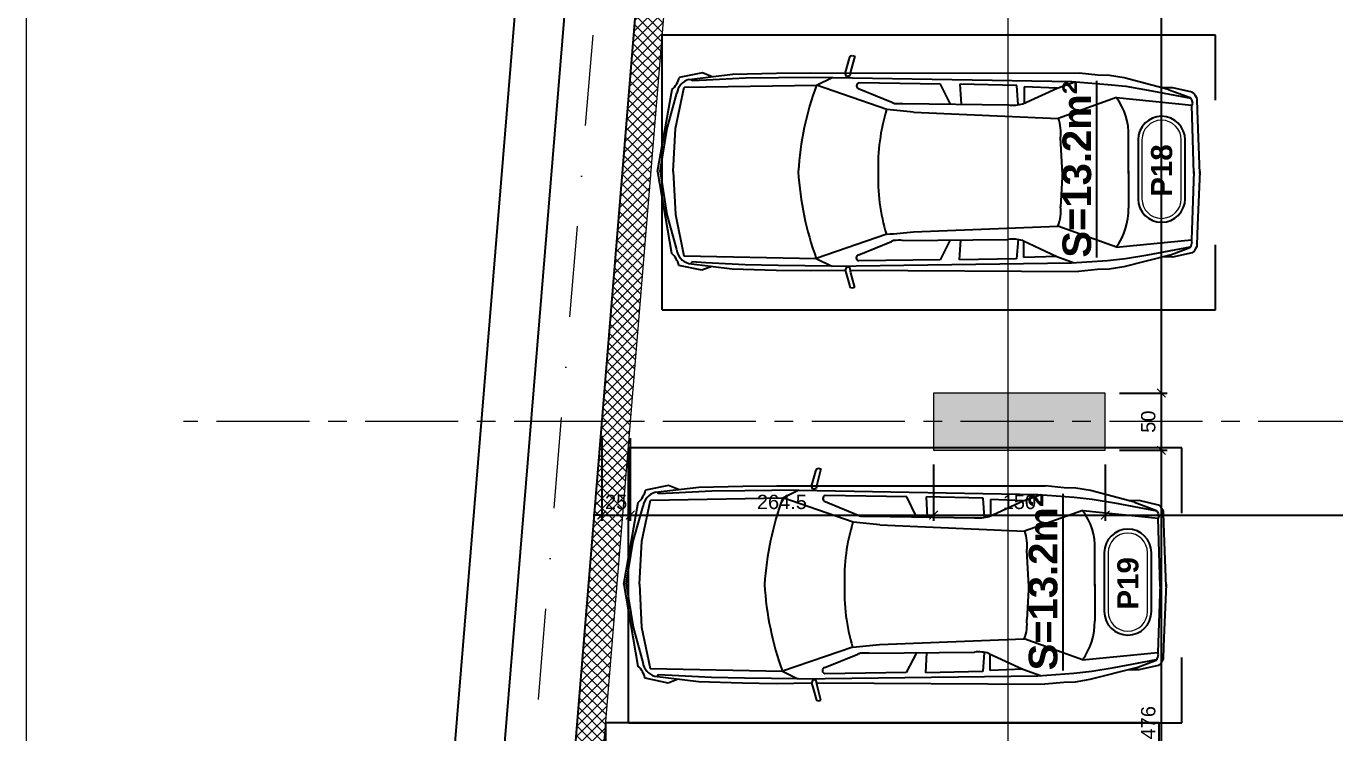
# Model space of a CAD drawing. Header units: centimetres. Extents: x 60496 to 66049, y -55119 to -48212.
# Drawn here: x 60496 to 61639, y -53094 to -52477 of the extents above; entities that cross this region are included whole.
import ezdxf
from ezdxf.enums import TextEntityAlignment as Align

# ---------------------------------------------------------------- set-up
doc = ezdxf.new("R2010")
doc.units = ezdxf.units.CM
doc.header["$LTSCALE"] = 50
doc.header["$MEASUREMENT"] = 0
for name, pattern in [('23486-A01$0${ Chain Double-Dash }', [0]), ('AXES', [2, 1.25, -0.25, 0.25, -0.25]), ('CACHE', [0.375, 0.25, -0.125]), ('CONTINU', [0]), ('Dot & Dashed', [335.138881, 158.75, -88.194444, 0, -88.194437])]:
    doc.linetypes.add(name, pattern=pattern)
doc.layers.get('0').update_dxf_attribs({"color": 8})
for name, color, linetype in [('AXES', 10, 'AXES'), ('BETON COUPE', 3, 'CONTINU'), ('BORD', 5, 'Continuous'), ('COTE 50ème', 1, 'Continuous'), ('FINI', 251, 'Continuous'), ('PILIER', 7, 'Continuous'), ('TEXTE', 7, 'Continuous')]:
    doc.layers.add(name, color=color, linetype=linetype)
for name, color, linetype, lineweight in [('BETON CACHE', 4, 'CACHE', 5), ('BETON HACHURE', 253, 'Continuous', 13), ('MACONNERIE COUPE', 7, 'Continuous', 30)]:
    doc.layers.add(name, color=color, linetype=linetype, lineweight=lineweight)
doc.layers.add('FMULT', color=150, linetype='Continuous', plot=False)
doc.layers.add('HORS GEL', color=7, linetype='CACHE', lineweight=15, true_color=0x00661a)
doc.layers.add('PREFA MUR SUP TRAME', color=7, linetype='Continuous', true_color=0xd7c7ff)
doc.styles.add('BRMNAMES', font='swisseb.ttf', dxfattribs={"height": 20})
doc.styles.add('RS_TEXT_1.50', font='arial.ttf', dxfattribs={"height": 12.5})
doc.styles.add('RS_TXT_50', font='arial.ttf', dxfattribs={"height": 12.5})
doc.dimstyles.new('RS_50CM_LINEAIRE', dxfattribs={"dimscale": 5, "dimtxt": 12.5, "dimasz": 1.5, "dimexe": 1, "dimexo": 2.5, "dimgap": 1, "dimtad": 1, "dimdec": 1, "dimrnd": 0.5, "dimdsep": 46, "dimtxsty": 'RS_TXT_50', "dimblk1": 'ARCHTICK', "dimblk2": 'ARCHTICK', "dimsah": 1, "dimcen": 2.5, "dimdle": 1, "dimclrt": 4, "dimadec": 0, "dimazin": 2, "dimtfac": 1, "dimtdec": 1, "dimtix": 1, "dimtmove": 2, "dimatfit": 3, "dimfxl": 1, "dimtolj": 1, "dimtzin": 0, "dimarcsym": 0})

# ---------------------------------------------------------------- blocks, each defined once
blk = doc.blocks.new('A$Ce9568e5d')
at = {"layer": 'AXES', "lineweight": 5, "ltscale": 1.3}
blk.add_line((3195, -1960), (-1985, -1960), dxfattribs=at)
at = {"layer": 'HORS GEL', "linetype": '23486-A01$0${ Chain Double-Dash }', "ltscale": 1.2}
blk.add_line((-1265, -1195), (-1265, -4150), dxfattribs=at)
blk = doc.blocks.new('_ArchTick')
at = {"color": 0, "linetype": 'ByBlock', "const_width": 0.15}
blk.add_lwpolyline([(-0.5, -0.5), (0.5, 0.5)], dxfattribs=at)
blk = doc.blocks.new('*D1001')
at = {"layer": 'COTE 50ème', "color": 0, "lineweight": -2, "ltscale": 0.5, "transparency": 16777216}
for p, q in [((61450.5, -52847.4), (61492, -52847.4)), ((61487, -53328.4), (61487, -52842.4)), ((61450.5, -53323.4), (61492, -53323.4))]:
    blk.add_line(p, q, dxfattribs=at)
at = {"layer": 'Defpoints', "color": 0, "ltscale": 0.5, "transparency": 16777216}
for p in [(61438, -52847.4), (61487, -52847.4), (61438, -53323.4)]:
    blk.add_point(p, dxfattribs=at)
at = {"layer": 'COTE 50ème', "color": 0, "lineweight": -2, "ltscale": 0.5, "transparency": 16777216, "xscale": 7.5, "yscale": 7.5, "zscale": 7.5}
for p, rotation in [((61487, -52847.4), 90), ((61487, -53323.4), 270)]:
    blk.add_blockref('_ArchTick', p, dxfattribs=dict(at, rotation=rotation))
at = {"layer": 'COTE 50ème', "color": 4, "ltscale": 0.5, "transparency": 16777216, "insert": (61475.6, -53085.4), "char_height": 12.5, "attachment_point": 5, "rotation": 90, "style": 'RS_TXT_50'}
blk.add_mtext('\\A1;476', dxfattribs=at)
blk = doc.blocks.new('*D1002')
at = {"layer": 'COTE 50ème', "color": 0, "lineweight": -2, "ltscale": 0.5, "transparency": 16777216}
for p, q in [((61487, -52852.4), (61487, -52792.4)), ((61450.5, -52797.4), (61492, -52797.4)), ((61450.5, -52847.4), (61492, -52847.4))]:
    blk.add_line(p, q, dxfattribs=at)
at = {"layer": 'Defpoints', "color": 0, "ltscale": 0.5, "transparency": 16777216}
for p in [(61438, -52797.4), (61487, -52797.4), (61438, -52847.4)]:
    blk.add_point(p, dxfattribs=at)
at = {"layer": 'COTE 50ème', "color": 0, "lineweight": -2, "ltscale": 0.5, "transparency": 16777216, "xscale": 7.5, "yscale": 7.5, "zscale": 7.5}
for p, rotation in [((61487, -52797.4), 90), ((61487, -52847.4), 270)]:
    blk.add_blockref('_ArchTick', p, dxfattribs=dict(at, rotation=rotation))
at = {"layer": 'COTE 50ème', "color": 4, "ltscale": 0.5, "transparency": 16777216, "insert": (61475.6, -52822.4), "char_height": 12.5, "attachment_point": 5, "rotation": 90, "style": 'RS_TXT_50'}
blk.add_mtext('\\A1;50', dxfattribs=at)
blk = doc.blocks.new('*D1003')
at = {"layer": 'COTE 50ème', "color": 0, "lineweight": -2, "ltscale": 0.5, "transparency": 16777216}
for p, q in [((61450.5, -52107.4), (61492, -52107.4)), ((61487, -52802.4), (61487, -52102.4)), ((61450.5, -52797.4), (61492, -52797.4))]:
    blk.add_line(p, q, dxfattribs=at)
at = {"layer": 'Defpoints', "color": 0, "ltscale": 0.5, "transparency": 16777216}
for p in [(61438, -52107.4), (61487, -52107.4), (61438, -52797.4)]:
    blk.add_point(p, dxfattribs=at)
at = {"layer": 'COTE 50ème', "color": 0, "lineweight": -2, "ltscale": 0.5, "transparency": 16777216, "xscale": 7.5, "yscale": 7.5, "zscale": 7.5}
for p, rotation in [((61487, -52107.4), 90), ((61487, -52797.4), 270)]:
    blk.add_blockref('_ArchTick', p, dxfattribs=dict(at, rotation=rotation))
at = {"layer": 'COTE 50ème', "color": 4, "ltscale": 0.5, "transparency": 16777216, "insert": (61475.6, -52452.4), "char_height": 12.5, "attachment_point": 5, "rotation": 90, "style": 'RS_TXT_50'}
blk.add_mtext('\\A1;690', dxfattribs=at)
blk = doc.blocks.new('*D999')
at = {"layer": 'COTE 50ème', "color": 0, "lineweight": -2, "ltscale": 0.5, "transparency": 16777216}
for p, q in [((60998.3, -52834.9), (60998.3, -52909)), ((61023.2, -52836.9), (61023.2, -52909)), ((60998.3, -52904), (60990.8, -52904)), ((60998.3, -52904), (61023.2, -52904)), ((61023.2, -52904), (61030.7, -52904))]:
    blk.add_line(p, q, dxfattribs=at)
at = {"layer": 'Defpoints', "color": 0, "ltscale": 0.5, "transparency": 16777216}
for p in [(60998.3, -52822.4), (61023.2, -52824.4), (61023.2, -52904)]:
    blk.add_point(p, dxfattribs=at)
at = {"layer": 'COTE 50ème', "color": 0, "lineweight": -2, "ltscale": 0.5, "transparency": 16777216, "xscale": 7.5, "yscale": 7.5, "zscale": 7.5}
blk.add_blockref('_ArchTick', (60998.3, -52904), dxfattribs=at)
at = {"layer": 'COTE 50ème', "color": 0, "lineweight": -2, "ltscale": 0.5, "transparency": 16777216, "xscale": 7.5, "yscale": 7.5, "zscale": 7.5, "rotation": 180}
blk.add_blockref('_ArchTick', (61023.2, -52904), dxfattribs=at)
at = {"layer": 'COTE 50ème', "color": 4, "ltscale": 0.5, "transparency": 16777216, "insert": (61010.8, -52892.6), "char_height": 12.5, "attachment_point": 5, "style": 'RS_TXT_50'}
blk.add_mtext('\\A1;25', dxfattribs=at)
blk = doc.blocks.new('*D1000')
at = {"layer": 'COTE 50ème', "color": 0, "lineweight": -2, "ltscale": 0.5, "transparency": 16777216}
for p, q in [((61023.2, -52836.9), (61023.2, -52909)), ((61288, -52859.9), (61288, -52909)), ((61018.2, -52904), (61293, -52904))]:
    blk.add_line(p, q, dxfattribs=at)
at = {"layer": 'Defpoints', "color": 0, "ltscale": 0.5, "transparency": 16777216}
for p in [(61023.2, -52824.4), (61288, -52847.4), (61288, -52904)]:
    blk.add_point(p, dxfattribs=at)
at = {"layer": 'COTE 50ème', "color": 0, "lineweight": -2, "ltscale": 0.5, "transparency": 16777216, "xscale": 7.5, "yscale": 7.5, "zscale": 7.5, "rotation": 180}
blk.add_blockref('_ArchTick', (61023.2, -52904), dxfattribs=at)
at = {"layer": 'COTE 50ème', "color": 0, "lineweight": -2, "ltscale": 0.5, "transparency": 16777216, "xscale": 7.5, "yscale": 7.5, "zscale": 7.5}
blk.add_blockref('_ArchTick', (61288, -52904), dxfattribs=at)
at = {"layer": 'COTE 50ème', "color": 4, "ltscale": 0.5, "transparency": 16777216, "insert": (61155.6, -52892.6), "char_height": 12.5, "attachment_point": 5, "style": 'RS_TXT_50'}
blk.add_mtext('\\A1;264.5', dxfattribs=at)
blk = doc.blocks.new('*D1019')
at = {"layer": 'COTE 50ème', "color": 0, "lineweight": -2, "ltscale": 0.5, "transparency": 16777216}
for p, q in [((61288, -52859.9), (61288, -52909)), ((61438, -52859.9), (61438, -52909)), ((61283, -52904), (61443, -52904))]:
    blk.add_line(p, q, dxfattribs=at)
at = {"layer": 'Defpoints', "color": 0, "ltscale": 0.5, "transparency": 16777216}
for p in [(61288, -52847.4), (61438, -52847.4), (61438, -52904)]:
    blk.add_point(p, dxfattribs=at)
at = {"layer": 'COTE 50ème', "color": 0, "lineweight": -2, "ltscale": 0.5, "transparency": 16777216, "xscale": 7.5, "yscale": 7.5, "zscale": 7.5, "rotation": 180}
blk.add_blockref('_ArchTick', (61288, -52904), dxfattribs=at)
at = {"layer": 'COTE 50ème', "color": 0, "lineweight": -2, "ltscale": 0.5, "transparency": 16777216, "xscale": 7.5, "yscale": 7.5, "zscale": 7.5}
blk.add_blockref('_ArchTick', (61438, -52904), dxfattribs=at)
at = {"layer": 'COTE 50ème', "color": 4, "ltscale": 0.5, "transparency": 16777216, "insert": (61363, -52892.6), "char_height": 12.5, "attachment_point": 5, "style": 'RS_TXT_50'}
blk.add_mtext('\\A1;150', dxfattribs=at)
blk = doc.blocks.new('*D1020')
at = {"layer": 'COTE 50ème', "color": 0, "lineweight": -2, "ltscale": 0.5, "transparency": 16777216}
for p, q in [((61438, -52859.9), (61438, -52909)), ((61433, -52904), (62073, -52904)), ((62068, -52914.9), (62068, -52899))]:
    blk.add_line(p, q, dxfattribs=at)
at = {"layer": 'Defpoints', "color": 0, "ltscale": 0.5, "transparency": 16777216}
for p in [(61438, -52847.4), (62068, -52904), (62068, -52927.4)]:
    blk.add_point(p, dxfattribs=at)
at = {"layer": 'COTE 50ème', "color": 0, "lineweight": -2, "ltscale": 0.5, "transparency": 16777216, "xscale": 7.5, "yscale": 7.5, "zscale": 7.5, "rotation": 180}
blk.add_blockref('_ArchTick', (61438, -52904), dxfattribs=at)
at = {"layer": 'COTE 50ème', "color": 0, "lineweight": -2, "ltscale": 0.5, "transparency": 16777216, "xscale": 7.5, "yscale": 7.5, "zscale": 7.5}
blk.add_blockref('_ArchTick', (62068, -52904), dxfattribs=at)
at = {"layer": 'COTE 50ème', "color": 4, "ltscale": 0.5, "transparency": 16777216, "insert": (61753, -52892.6), "char_height": 12.5, "attachment_point": 5, "style": 'RS_TXT_50'}
blk.add_mtext('\\A1;630', dxfattribs=at)
blk = doc.blocks.new('*D932')
at = {"layer": 'COTE 50ème', "color": 0, "lineweight": -2, "ltscale": 0.5, "transparency": 16777216}
for p, q in [((60996.2, -52095.3), (60819.9, -54239.3)), ((61069.7, -52106.3), (60990.8, -52099.9)), ((60894.3, -54240.4), (60815.4, -54233.9))]:
    blk.add_line(p, q, dxfattribs=at)
at = {"layer": 'Defpoints', "color": 0, "ltscale": 0.5, "transparency": 16777216}
for p in [(61082.1, -52107.4), (60820.4, -54234.3), (60906.8, -54241.4)]:
    blk.add_point(p, dxfattribs=at)
at = {"layer": 'COTE 50ème', "color": 0, "lineweight": -2, "ltscale": 0.5, "transparency": 16777216, "xscale": 7.5, "yscale": 7.5, "zscale": 7.5}
for p, rotation in [((60995.7, -52100.3), 85.30167886991283), ((60820.4, -54234.3), 265.3016788699128)]:
    blk.add_blockref('_ArchTick', p, dxfattribs=dict(at, rotation=rotation))
at = {"layer": 'COTE 50ème', "color": 4, "ltscale": 0.5, "transparency": 16777216, "insert": (60896.7, -53166.4), "char_height": 12.5, "attachment_point": 5, "rotation": 85.3017, "style": 'RS_TXT_50'}
blk.add_mtext('\\A1;2141.5', dxfattribs=at)
blk = doc.blocks.new('*D952')
at = {"layer": 'COTE 50ème', "color": 0, "lineweight": -2, "ltscale": 0.5, "transparency": 16777216}
for p, q in [((61165, -49513.6), (60774.9, -54260.3)), ((61256.7, -49526.2), (61159.6, -49518.2)), ((60867.4, -54262.9), (60770.3, -54254.9))]:
    blk.add_line(p, q, dxfattribs=at)
at = {"layer": 'Defpoints', "color": 0, "ltscale": 0.5, "transparency": 16777216}
for p in [(61269.1, -49527.2), (60775.3, -54255.3), (60879.8, -54263.9)]:
    blk.add_point(p, dxfattribs=at)
at = {"layer": 'COTE 50ème', "color": 0, "lineweight": -2, "ltscale": 0.5, "transparency": 16777216, "xscale": 7.5, "yscale": 7.5, "zscale": 7.5}
for p, rotation in [((61164.6, -49518.6), 85.30167751912303), ((60775.3, -54255.3), 265.301677519123)]:
    blk.add_blockref('_ArchTick', p, dxfattribs=dict(at, rotation=rotation))
at = {"layer": 'COTE 50ème', "color": 4, "ltscale": 0.5, "transparency": 16777216, "insert": (60958.6, -51886), "char_height": 12.5, "attachment_point": 5, "rotation": 85.3017, "style": 'RS_TXT_50'}
blk.add_mtext('\\A1;4752.5', dxfattribs=at)
blk = doc.blocks.new('PILIER')
at = {"color": 252}
blk.add_lwpolyline([(1.563, 1.2), (-1.437, 1.2, 1), (-1.437, -1.2), (1.563, -1.2, 1), (1.563, 1.2, -1)], format="xyb", dxfattribs=at)
at = {"color": 10, "lineweight": 20}
blk.add_lwpolyline([(1.563, 1), (-1.437, 1, 1), (-1.437, -1), (1.563, -1, 1)], format="xyb", close=True, dxfattribs=at)
at = {"color": 7, "style": 'BRMNAMES'}
blk.add_attdef('PILIER_TEXTE', text='', height=1.076, dxfattribs=at).set_placement((0, 0), align=Align.MIDDLE_CENTER)

msp = doc.modelspace()

# ---------------------------------------------------------------- hatches: boundary and pattern name
at = {"layer": 'BETON HACHURE', "transparency": 33554585}
h = msp.add_hatch(dxfattribs=at)
h.set_pattern_fill('ANSI37', color=256, scale=50, angle=270, style=0)
h.set_pattern_definition([(315, (-1160.4855, 19655.393), (4.4194174, 4.4194174), []), (45, (-1160.4855, 19655.393), (-4.4194174, 4.4194174), [])])
h.paths.add_polyline_path([(62772.95, -51847.22), (62797.95, -51847.22), (62797.95, -52172.22), (62772.95, -52172.22)], flags=0)
h.paths.add_polyline_path([(62772.95, -51847.22), (62797.95, -51847.22), (62797.95, -52172.22), (62772.95, -52172.22)], flags=0)
h.paths.add_polyline_path([(64952.95, -51987.36), (64952.95, -52037.36), (65032.95, -52037.36), (65032.95, -51987.36)], flags=0)
h.paths.add_polyline_path([(64572.95, -51987.36), (64572.95, -52037.36), (64652.95, -52037.36), (64652.95, -51987.36)], flags=0)
edge = h.paths.add_edge_path(flags=0)
edge.add_arc((64612.95, -50672.36), 40, 0, 360)
edge = h.paths.add_edge_path(flags=0)
edge.add_arc((64612.95, -49997.36), 40, 0, 360)
edge = h.paths.add_edge_path(flags=0)
edge.add_arc((64612.95, -51272.36), 40, 0, 360)
h.paths.add_polyline_path([(65692.87, -49527.22), (61269.11, -49527.22), (60879.82, -54263.92), (65445.45, -54713.51), (65692.87, -54713.51)])
edge = h.paths.add_edge_path(flags=0)
edge.add_arc((64612.95, -51272.36), 40, 0, 360)
h.paths.add_polyline_path([(63397.95, -49552.22), (63397.95, -49972.36), (63422.95, -49972.36), (63422.95, -49552.22), (64992.96, -49552.22), (64992.95, -51312.36), (65032.95, -51312.36), (65032.95, -49552.22), (65667.87, -49552.22), (65667.87, -53452.22), (65032.95, -53452.22), (65032.95, -52057.36), (64992.95, -52057.36), (64992.95, -53477.22), (65667.87, -53477.22), (65667.87, -54685.93), (65459.18, -54688.51), (64660.45, -54610.07), (64660.45, -54122.36), (64635.45, -54122.36), (64635.45, -54607.62), (63330.45, -54479.46), (63330.45, -54122.36), (63305.45, -54122.36), (63305.45, -54477.01), (62117.95, -54360.39), (62117.95, -54122.36), (62067.95, -54122.36), (62067.95, -54355.48), (60906.75, -54241.45), (61082.14, -52107.36), (61287.95, -52107.36), (61287.95, -52057.36), (61086.25, -52057.36), (61088.1, -52037.36), (61287.95, -52037.36), (61287.95, -51987.36), (61092.01, -51987.36), (61148.71, -51297.36), (61287.95, -51297.36), (61287.95, -51247.36), (61152.82, -51247.36), (61198.03, -50697.36), (61287.95, -50697.36), (61287.95, -50647.36), (61202.13, -50647.36), (61292.14, -49552.22), (62070.45, -49552.22), (62070.45, -49972.36), (62095.45, -49972.36), (62095.45, -49552.22)], flags=16)
h.paths.add_polyline_path([(64572.95, -51232.36), (64572.95, -51312.36), (64652.95, -51312.36), (64652.95, -51232.36)], flags=0)
at = {"layer": 'PREFA MUR SUP TRAME'}
h = msp.add_hatch(color=256, dxfattribs=at)
h.paths.add_polyline_path([(63827.95, -51987.36), (63827.95, -52037.36), (63907.95, -52037.36), (63907.95, -51987.36)])
h.paths.add_polyline_path([(62117.95, -52412.36), (62097.95, -52412.36), (62097.95, -52087.36), (62542.95, -52087.36), (62542.95, -52412.36), (62522.95, -52412.36), (62522.95, -52107.36), (62332.95, -52107.36), (62332.95, -52412.36), (62307.95, -52412.36), (62307.95, -52107.36), (62117.95, -52107.36)])
h.paths.add_polyline_path([(62117.95, -52797.36), (62067.95, -52797.36), (62067.95, -52927.36), (62117.95, -52927.36)])
h.paths.add_polyline_path([(61437.95, -52847.36), (61437.95, -52797.36), (61287.95, -52797.36), (61287.95, -52847.36)])
h.paths.add_polyline_path([(61437.95, -53373.36), (61437.95, -53323.36), (61287.95, -53323.36), (61287.95, -53373.36)])
h.paths.add_polyline_path([(62117.95, -53222.36), (62067.95, -53222.36), (62067.95, -53372.36), (62117.95, -53372.36)])
h.paths.add_polyline_path([(62117.95, -53972.36), (62067.95, -53972.36), (62067.95, -54122.36), (62117.95, -54122.36)])
h.paths.add_polyline_path([(61437.95, -54067.36), (61437.95, -54017.36), (61287.95, -54017.36), (61287.95, -54067.36)])
h.paths.add_polyline_path([(61437.95, -52107.36), (61437.95, -52057.36), (61287.95, -52057.36), (61287.95, -52107.36)])
edge = h.paths.add_edge_path()
edge.add_arc((63867.95, -51272.36), 40, 0, 360)
edge = h.paths.add_edge_path()
edge.add_arc((63867.95, -50672.36), 40, 0, 360)
edge = h.paths.add_edge_path()
edge.add_arc((63987.95, -49997.36), 40, 0, 360)
h.paths.add_polyline_path([(62522.95, -53323.39), (62572.95, -53323.39), (62572.95, -53397.39), (62522.95, -53397.39)])

# ---------------------------------------------------------------- linework, layer by layer
at = {"layer": 'BETON CACHE', "color": 232, "linetype": 'Dot & Dashed', "ltscale": 0.01}
msp.add_lwpolyline([(65493.58, -54847.46), (64180.34, -54807.71), (60833.09, -54401.92), (61234.19, -49521.26), (64883.47, -49407.74), (65472.87, -49414.31)], close=True, dxfattribs=at)
at = {"layer": 'BETON COUPE', "lineweight": 5}
for points in [[(65692.87, -49527.22), (61269.11, -49527.22), (60879.82, -54263.92), (65445.45, -54713.51), (65692.87, -54713.51)], [(61437.95, -52847.36), (61437.95, -52797.36), (61287.95, -52797.36), (61287.95, -52847.36)]]:
    msp.add_lwpolyline(points, close=True, dxfattribs=at)
msp.add_lwpolyline([(63305.45, -54477.01), (62117.95, -54360.39), (62117.95, -54122.36), (62067.95, -54122.36), (62067.95, -54355.48), (60906.75, -54241.45), (61082.14, -52107.36), (61287.95, -52107.36), (61287.95, -52057.36), (61086.25, -52057.36), (61087.9, -52037.35), (61287.95, -52037.36), (61287.95, -51987.36), (61092.01, -51987.36), (61148.71, -51297.36), (61287.95, -51297.36), (61287.95, -51247.36)], dxfattribs=at)
at = {"layer": 'BORD'}
msp.add_lwpolyline([(65692.87, -52048.35), (61061.91, -52048.35), (60879.82, -54263.92), (65445.45, -54713.51), (65692.87, -54713.51)], close=True, dxfattribs=at)
at = {"layer": 'FINI'}
for p, q in [((61051.13, -52724.77), (61051.13, -52484.77)), ((61534.28, -52484.77), (61051.13, -52484.77)), ((61534.28, -52541.61), (61534.28, -52484.77)), ((61211.73, -52515.24), (61214.11, -52507.04)), ((61214.11, -52507.04), (61215.06, -52503.85)), ((61215.06, -52503.85), (61215.52, -52502.94)), ((61215.52, -52502.94), (61216.9, -52502.49)), ((61219.18, -52502.98), (61215.84, -52515.74)), ((61216.9, -52502.49), (61219.15, -52503.08)), ((61086.15, -52517.58), (61065.98, -52521.78)), ((61074.52, -52523.46), (61112.42, -52518.93)), ((61094.76, -52521.04), (61086.15, -52517.58)), ((61112.42, -52518.93), (61150.82, -52518.06)), ((61150.82, -52518.06), (61180.54, -52517.73)), ((61180.54, -52517.73), (61415.11, -52517.93)), ((61210.79, -52517.97), (61211.73, -52515.24)), ((61212.13, -52520.73), (61210.79, -52517.97)), ((61214.88, -52520.31), (61213.04, -52520.74)), ((61215.84, -52515.74), (61214.88, -52520.31)), ((61215.35, -52518.07), (61215.86, -52518.07)), ((61431.59, -52519.58), (61415.11, -52517.93)), ((61441.65, -52519.93), (61431.59, -52519.58)), ((61454.48, -52522.07), (61441.65, -52519.93)), ((61062.71, -52566.33), (61070.21, -52530.27)), ((61070.21, -52530.27), (61185.84, -52528.39)), ((61077.28, -52524.8), (61076.47, -52523.23)), ((61089.62, -52524.21), (61077.28, -52524.8)), ((61123.89, -52522.46), (61089.62, -52524.21)), ((61152.7, -52522.15), (61123.89, -52522.46)), ((61199.79, -52521.64), (61152.7, -52522.15)), ((61185.84, -52528.39), (61199.4, -52521.64)), ((61247.33, -52549.73), (61185.84, -52528.39)), ((61199.79, -52521.64), (61408.79, -52525.31)), ((61213.04, -52520.74), (61212.13, -52520.73)), ((61222.96, -52531.65), (61251.58, -52543.38)), ((61294.05, -52527.55), (61222.98, -52526.35)), ((61302.74, -52545.02), (61294.05, -52527.55)), ((61360.88, -52528.75), (61311.02, -52527.59)), ((61311.02, -52527.59), (61312.02, -52545.15)), ((61362.04, -52545.53), (61360.88, -52528.75)), ((61366.15, -52544.68), (61395.88, -52530.95)), ((61367.24, -52529.83), (61367.21, -52544.06)), ((61395.88, -52530.95), (61367.24, -52529.83)), ((61395.88, -52530.95), (61411.29, -52525.51)), ((61408.79, -52525.31), (61440.36, -52527.72)), ((61440.36, -52527.72), (61455.93, -52529.38)), ((61493, -52532.17), (61454.48, -52522.07)), ((61455.93, -52529.38), (61475.63, -52532.82)), ((61497.1, -52530.76), (61487.97, -52530.86)), ((61514.06, -52534.69), (61497.1, -52530.76)), ((61047.02, -52603.79), (61059.6, -52532.37)), ((61055.28, -52566.31), (61063.83, -52535.56)), ((61447.97, -52539.34), (61396.89, -52557.47)), ((61447.83, -52539.33), (61513.6, -52546.04)), ((61475.63, -52532.82), (61512.63, -52539.8)), ((61493, -52532.17), (61512.28, -52539.28)), ((61512.28, -52539.28), (61513.21, -52540.64)), ((61513.21, -52540.64), (61513.68, -52542.01)), ((61513.68, -52542.01), (61514.16, -52544.29)), ((61515.9, -52536.04), (61514.06, -52534.69)), ((61516.83, -52537.86), (61515.9, -52536.04)), ((61518.23, -52540.13), (61516.83, -52537.86)), ((61518.25, -52541.5), (61518.23, -52540.13)), ((61518.88, -52558.78), (61518.25, -52541.5)), ((61261.13, -52544.46), (61353.42, -52545.71)), ((61270.66, -52551.9), (61396.89, -52557.47)), ((61514.16, -52544.29), (61513.6, -52546.04)), ((61515.4, -52605.74), (61513.6, -52546.04)), ((61520.7, -52605.75), (61518.88, -52558.78)), ((61049.12, -52603.79), (61055.28, -52566.31)), ((61060.6, -52603.82), (61062.71, -52566.33)), ((61400.79, -52605.52), (61398.97, -52574.45)), ((61458.32, -52605.62), (61458.38, -52573.51)), ((61047.02, -52603.79), (61059.3, -52675.26)), ((61049.12, -52603.79), (61055.13, -52641.3)), ((61060.6, -52603.82), (61062.55, -52641.32)), ((61400.8, -52603.53), (61398.85, -52634.59)), ((61458.32, -52603.66), (61458.25, -52635.77)), ((61515.41, -52603.78), (61513.36, -52663.47)), ((61520.7, -52603.79), (61518.69, -52650.75)), ((61055.13, -52641.3), (61063.55, -52672.08)), ((61062.55, -52641.32), (61069.9, -52677.4)), ((61270.44, -52656.6), (61396.69, -52651.56)), ((61447.7, -52669.9), (61396.69, -52651.56)), ((61518.69, -52650.75), (61517.98, -52668.03)), ((61247.1, -52658.67), (61185.53, -52679.76)), ((61222.66, -52676.66), (61251.33, -52665.05)), ((61260.88, -52664.01), (61353.17, -52663.14)), ((61302.49, -52663.61), (61293.73, -52681.05)), ((61310.7, -52681.08), (61311.77, -52663.53)), ((61361.8, -52663.35), (61360.56, -52680.12)), ((61365.9, -52664.22), (61395.58, -52678.07)), ((61366.93, -52679.08), (61366.96, -52664.72)), ((61447.56, -52669.91), (61513.36, -52663.47)), ((61512.01, -52670.22), (61512.94, -52668.87)), ((61512.94, -52668.87), (61513.42, -52667.5)), ((61513.91, -52665.22), (61513.36, -52663.47)), ((61513.42, -52667.5), (61513.91, -52665.22)), ((61517.98, -52668.03), (61517.96, -52669.4)), ((61534.28, -52724.77), (61534.28, -52667.93)), ((61069.9, -52677.4), (61185.53, -52679.76)), ((61185.53, -52679.76), (61199.06, -52686.56)), ((61360.56, -52680.12), (61310.7, -52681.08)), ((61395.58, -52678.07), (61366.93, -52679.08)), ((61395.58, -52678.07), (61410.97, -52683.58)), ((61440.05, -52681.49), (61455.62, -52679.89)), ((61494.53, -52676.82), (61454.14, -52687.19)), ((61455.62, -52679.89), (61475.33, -52676.53)), ((61475.33, -52676.53), (61512.37, -52669.7)), ((61496.79, -52678.68), (61487.8, -52678.55)), ((61494.53, -52676.82), (61512.01, -52670.22)), ((61513.77, -52674.82), (61496.79, -52678.68)), ((61515.62, -52673.48), (61513.77, -52674.82)), ((61516.56, -52671.66), (61515.62, -52673.48)), ((61517.96, -52669.4), (61516.56, -52671.66)), ((61085.79, -52690.16), (61065.64, -52685.88)), ((61074.19, -52684.23), (61112.07, -52688.92)), ((61076.95, -52682.9), (61076.14, -52684.47)), ((61089.29, -52683.54), (61076.95, -52682.9)), ((61094.42, -52686.73), (61085.79, -52690.16)), ((61123.56, -52685.43), (61089.29, -52683.54)), ((61112.07, -52688.92), (61150.47, -52689.95)), ((61152.36, -52685.86), (61123.56, -52685.43)), ((61150.47, -52689.95), (61180.18, -52690.4)), ((61199.45, -52686.57), (61152.36, -52685.86)), ((61180.18, -52690.4), (61210.79, -52690.07)), ((61199.45, -52686.57), (61408.46, -52683.76)), ((61212.13, -52687.35), (61210.79, -52690.11)), ((61210.79, -52690.11), (61211.73, -52692.85)), ((61213.04, -52687.34), (61212.13, -52687.35)), ((61214.88, -52687.78), (61213.04, -52687.34)), ((61215.84, -52692.34), (61214.88, -52687.78)), ((61215.35, -52690.02), (61215.86, -52690.02)), ((61215.86, -52690.02), (61414.75, -52691.17)), ((61293.73, -52681.05), (61222.65, -52681.96)), ((61408.46, -52683.76), (61440.05, -52681.49)), ((61431.24, -52689.59), (61414.75, -52691.17)), ((61441.3, -52689.28), (61431.24, -52689.59)), ((61454.14, -52687.19), (61441.3, -52689.28)), ((61211.73, -52692.85), (61214.11, -52701.05)), ((61214.11, -52701.05), (61215.06, -52704.24)), ((61219.18, -52705.11), (61215.84, -52692.34)), ((61215.06, -52704.24), (61215.52, -52705.15)), ((61215.52, -52705.15), (61216.9, -52705.59)), ((61216.9, -52705.59), (61219.15, -52705)), ((61051.13, -52724.77), (61534.28, -52724.77)), ((61021.66, -53085.36), (61021.66, -52845.36)), ((61504.81, -52845.36), (61021.66, -52845.36)), ((61504.81, -52902.2), (61504.81, -52845.36)), ((61186.05, -52863.53), (61187.43, -52863.09)), ((61187.43, -52863.09), (61189.68, -52863.68)), ((61182.26, -52875.83), (61184.64, -52867.63)), ((61184.64, -52867.63), (61185.59, -52864.44)), ((61185.59, -52864.44), (61186.05, -52863.53)), ((61189.71, -52863.57), (61186.37, -52876.34)), ((61056.68, -52878.17), (61036.51, -52882.37)), ((61045.05, -52884.05), (61082.95, -52879.52)), ((61047.81, -52885.39), (61047, -52883.82)), ((61060.15, -52884.8), (61047.81, -52885.39)), ((61065.29, -52881.63), (61056.68, -52878.17)), ((61094.42, -52883.06), (61060.15, -52884.8)), ((61082.95, -52879.52), (61121.35, -52878.65)), ((61123.23, -52882.75), (61094.42, -52883.06)), ((61121.35, -52878.65), (61151.07, -52878.33)), ((61170.32, -52882.23), (61123.23, -52882.75)), ((61151.07, -52878.33), (61385.64, -52878.52)), ((61156.37, -52888.98), (61169.93, -52882.24)), ((61170.32, -52882.23), (61379.32, -52885.91)), ((61181.32, -52878.57), (61182.26, -52875.83)), ((61182.66, -52881.33), (61181.32, -52878.57)), ((61183.57, -52881.34), (61182.66, -52881.33)), ((61185.41, -52880.9), (61183.57, -52881.34)), ((61186.37, -52876.34), (61185.41, -52880.9)), ((61185.88, -52878.66), (61186.39, -52878.66)), ((61379.32, -52885.91), (61410.89, -52888.31)), ((61402.12, -52880.17), (61385.64, -52878.52)), ((61412.18, -52880.52), (61402.12, -52880.17)), ((61425.01, -52882.67), (61412.18, -52880.52)), ((61463.52, -52892.77), (61425.01, -52882.67)), ((61017.55, -52964.38), (61030.12, -52892.97)), ((61025.81, -52926.9), (61034.36, -52896.16)), ((61033.24, -52926.92), (61040.74, -52890.87)), ((61040.74, -52890.87), (61156.37, -52888.98)), ((61217.86, -52910.33), (61156.37, -52888.98)), ((61193.49, -52892.24), (61222.11, -52903.97)), ((61264.58, -52888.15), (61193.5, -52886.94)), ((61273.27, -52905.62), (61264.58, -52888.15)), ((61331.41, -52889.35), (61281.55, -52888.18)), ((61281.55, -52888.18), (61282.55, -52905.74)), ((61332.57, -52906.12), (61331.41, -52889.35)), ((61336.68, -52905.27), (61366.41, -52891.54)), ((61337.77, -52890.42), (61337.74, -52904.65)), ((61366.41, -52891.54), (61337.77, -52890.42)), ((61366.41, -52891.54), (61381.82, -52886.1)), ((61410.89, -52888.31), (61426.46, -52889.97)), ((61426.46, -52889.97), (61446.16, -52893.41)), ((61446.16, -52893.41), (61483.16, -52900.4)), ((61467.62, -52891.35), (61458.5, -52891.45)), ((61463.52, -52892.77), (61482.81, -52899.87)), ((61484.58, -52895.28), (61467.62, -52891.35)), ((61486.43, -52896.63), (61484.58, -52895.28)), ((61487.36, -52898.45), (61486.43, -52896.63)), ((61231.66, -52905.05), (61323.95, -52906.3)), ((61418.5, -52899.93), (61367.42, -52918.06)), ((61418.36, -52899.92), (61484.13, -52906.63)), ((61482.81, -52899.87), (61483.74, -52901.23)), ((61483.74, -52901.23), (61484.21, -52902.6)), ((61484.69, -52904.88), (61484.13, -52906.63)), ((61485.93, -52966.33), (61484.13, -52906.63)), ((61484.21, -52902.6), (61484.69, -52904.88)), ((61488.76, -52900.72), (61487.36, -52898.45)), ((61488.77, -52902.09), (61488.76, -52900.72)), ((61489.41, -52919.38), (61488.77, -52902.09)), ((61241.19, -52912.5), (61367.42, -52918.06)), ((61491.23, -52966.34), (61489.41, -52919.38)), ((61019.65, -52964.39), (61025.81, -52926.9)), ((61031.13, -52964.41), (61033.24, -52926.92)), ((61371.32, -52966.11), (61369.5, -52935.04)), ((61428.84, -52966.21), (61428.91, -52934.1)), ((61017.55, -52964.38), (61029.83, -53035.85)), ((61019.65, -52964.39), (61025.66, -53001.9)), ((61031.13, -52964.41), (61033.08, -53001.91)), ((61371.33, -52964.12), (61369.38, -52995.18)), ((61428.85, -52964.25), (61428.78, -52996.36)), ((61485.94, -52964.37), (61483.89, -53024.06)), ((61491.23, -52964.38), (61489.22, -53011.34)), ((61025.66, -53001.9), (61034.08, -53032.68)), ((61033.08, -53001.91), (61040.43, -53037.99)), ((61489.22, -53011.34), (61488.51, -53028.62)), ((61217.63, -53019.27), (61156.06, -53040.36)), ((61240.97, -53017.19), (61367.22, -53012.15)), ((61418.23, -53030.49), (61367.22, -53012.15)), ((61193.19, -53037.25), (61221.86, -53025.64)), ((61231.41, -53024.6), (61323.7, -53023.73)), ((61273.02, -53024.21), (61264.26, -53041.64)), ((61281.23, -53041.67), (61282.3, -53024.12)), ((61332.33, -53023.95), (61331.09, -53040.72)), ((61336.43, -53024.82), (61366.11, -53038.67)), ((61337.46, -53039.67), (61337.49, -53025.31)), ((61418.09, -53030.5), (61483.89, -53024.06)), ((61445.86, -53037.13), (61482.89, -53030.29)), ((61465.06, -53037.41), (61482.53, -53030.82)), ((61482.53, -53030.82), (61483.47, -53029.46)), ((61483.47, -53029.46), (61483.95, -53028.09)), ((61484.44, -53025.82), (61483.89, -53024.06)), ((61483.95, -53028.09), (61484.44, -53025.82)), ((61486.14, -53034.07), (61484.29, -53035.42)), ((61487.09, -53032.26), (61486.14, -53034.07)), ((61488.49, -53029.99), (61487.09, -53032.26)), ((61488.51, -53028.62), (61488.49, -53029.99)), ((61504.81, -53085.36), (61504.81, -53028.52)), ((61040.43, -53037.99), (61156.06, -53040.36)), ((61044.72, -53044.83), (61082.6, -53049.51)), ((61047.48, -53043.5), (61046.67, -53045.07)), ((61059.82, -53044.14), (61047.48, -53043.5)), ((61094.09, -53046.02), (61059.82, -53044.14)), ((61122.89, -53046.46), (61094.09, -53046.02)), ((61156.06, -53040.36), (61169.59, -53047.16)), ((61169.98, -53047.16), (61378.99, -53044.35)), ((61264.26, -53041.64), (61193.18, -53042.55)), ((61331.09, -53040.72), (61281.23, -53041.67)), ((61366.11, -53038.67), (61337.46, -53039.67)), ((61366.11, -53038.67), (61381.49, -53044.17)), ((61378.99, -53044.35), (61410.57, -53042.08)), ((61410.57, -53042.08), (61426.15, -53040.49)), ((61465.06, -53037.41), (61424.66, -53047.78)), ((61426.15, -53040.49), (61445.86, -53037.13)), ((61467.32, -53039.28), (61458.33, -53039.14)), ((61484.29, -53035.42), (61467.32, -53039.28)), ((61056.32, -53050.76), (61036.17, -53046.47)), ((61064.95, -53047.33), (61056.32, -53050.76)), ((61082.6, -53049.51), (61121, -53050.54)), ((61121, -53050.54), (61150.71, -53050.99)), ((61169.98, -53047.16), (61122.89, -53046.46)), ((61150.71, -53050.99), (61181.32, -53050.66)), ((61182.66, -53047.95), (61181.32, -53050.71)), ((61181.32, -53050.71), (61182.26, -53053.44)), ((61182.26, -53053.44), (61184.64, -53061.64)), ((61183.57, -53047.94), (61182.66, -53047.95)), ((61185.41, -53048.37), (61183.57, -53047.94)), ((61186.37, -53052.94), (61185.41, -53048.37)), ((61185.88, -53050.61), (61186.39, -53050.61)), ((61189.71, -53065.7), (61186.37, -53052.94)), ((61186.39, -53050.61), (61385.28, -53051.76)), ((61401.77, -53050.18), (61385.28, -53051.76)), ((61411.83, -53049.88), (61401.77, -53050.18)), ((61424.66, -53047.78), (61411.83, -53049.88)), ((61184.64, -53061.64), (61185.59, -53064.83)), ((61185.59, -53064.83), (61186.05, -53065.74)), ((61186.05, -53065.74), (61187.43, -53066.18)), ((61187.43, -53066.18), (61189.68, -53065.6)), ((61001.93, -53325.36), (61001.93, -53085.36)), ((61485.09, -53085.36), (61001.93, -53085.36)), ((61021.66, -53085.36), (61504.81, -53085.36)), ((61485.09, -53142.2), (61485.09, -53085.36))]:
    msp.add_line(p, q, dxfattribs=at)
for centre, major_axis, ratio, start_param, end_param in [((61044, -52515.75), (-22.79, 0.28), 0.9999998, 2.3365197, 2.8861223), ((61078.6, -52537.83), (-14.94, 0.38), 0.9999998, -1.2692186, -0.1274101), ((61372.38, -52612.23), (30.21, 230.33), 0.8715423, 1.3145869, 1.6492973), ((61223.5, -52529), (2.56, 0.88), 0.9999997, 1.4358065, 4.1826319), ((61405.06, -52571.43), (53.36, 0.57), 0.9999998, -0.0496496, 0.6326275), ((61409.4, -52599.29), (-169.78, 1.6), 0.9999998, -0.2873915, 0.0440399), ((61157.69, -53640.11), (232.64, 1069.03), 0.9999998, 0.1108356, 0.132256), ((61257.36, -52532.7), (5.81, 10.66), 0.9999997, 3.1448165, 3.3587911), ((61258.64, -52464.34), (-80.15, 0.77), 0.9999994, 1.5222876, 1.6114647), ((61357, -52511), (34.89, 0.83), 0.9999997, 4.5855228, 4.9536243), ((61355.05, -52570.1), (-44.14, 0.78), 0.9999998, 3.0605595, 3.4528376), ((61372.41, -52596.7), (-29.26, 230.45), 0.871538, 1.4922957, 1.8270051), ((61409.38, -52609.78), (-169.79, 0.75), 0.9999998, -0.0343405, 0.2970909), ((61354.9, -52638.75), (-44.24, 1.25), 0.8567501, 2.830193, 3.284587), ((61404.92, -52637.63), (53.36, 0.48), 0.9999998, -0.6565816, 0.0256956), ((61161.98, -51567.94), (1092.99, 48.28), 0.9999996, -1.5370575, -1.5156375), ((61257.07, -52675.75), (12.07, 1.35), 0.9999998, 1.7368293, 1.9508038), ((61258.06, -52744.11), (-80.13, 2.06), 1, 4.7029884, 4.7921656), ((61356.62, -52697.86), (-34.89, 0.82), 0.9999997, 4.4667618, 4.8348634), ((61043.63, -52691.82), (22.65, 2.55), 0.9999998, 0.1514559, 0.7010585), ((61078.33, -52669.87), (14.94, 0.38), 0.9999998, 3.2645272, 4.4063358), ((61223.19, -52679.31), (2.56, 0.88), 0.9999997, 1.4358065, 4.1826319), ((61014.53, -52876.34), (-22.79, 0.28), 0.9999998, 2.3365197, 2.8861223), ((61049.13, -52898.43), (-14.94, 0.38), 0.9999998, -1.2692186, -0.1274101), ((61342.91, -52972.82), (30.21, 230.33), 0.8715423, 1.3145869, 1.6492973), ((61194.03, -52889.59), (2.56, 0.88), 0.9999997, 1.4358065, 4.1826319), ((61227.89, -52893.29), (5.81, 10.66), 0.9999997, 3.1448165, 3.3587911), ((61229.17, -52824.93), (-80.15, 0.77), 0.9999994, 1.5222876, 1.6114647), ((61327.53, -52871.59), (34.89, 0.83), 0.9999997, 4.5855228, 4.9536243), ((61375.58, -52932.03), (53.36, 0.57), 0.9999998, -0.0496496, 0.6326275), ((61379.93, -52959.89), (-169.78, 1.6), 0.9999998, -0.2873915, 0.0440399), ((61128.22, -54000.7), (232.64, 1069.03), 0.9999998, 0.1108356, 0.132256), ((61325.57, -52930.69), (-44.14, 0.78), 0.9999998, 3.0605595, 3.4528376), ((61342.94, -52957.29), (-29.26, 230.45), 0.871538, 1.4922957, 1.8270051), ((61379.91, -52970.38), (-169.79, 0.75), 0.9999998, -0.0343405, 0.2970909), ((61325.43, -52999.35), (-44.24, 1.25), 0.8567501, 2.830193, 3.284587), ((61375.45, -52998.22), (53.36, 0.48), 0.9999998, -0.6565816, 0.0256956), ((61132.51, -51928.53), (1092.99, 48.28), 0.9999996, -1.5370575, -1.5156375), ((61048.86, -53030.47), (14.94, 0.38), 0.9999998, 3.2645272, 4.4063358), ((61227.6, -53036.35), (12.07, 1.35), 0.9999998, 1.7368293, 1.9508038), ((61228.59, -53104.71), (-80.13, 2.06), 1, 4.7029884, 4.7921656), ((61327.15, -53058.46), (-34.89, 0.82), 0.9999997, 4.4667618, 4.8348634), ((61014.16, -53052.41), (22.65, 2.55), 0.9999998, 0.1514559, 0.7010585), ((61193.72, -53039.9), (2.56, 0.88), 0.9999997, 1.4358065, 4.1826319)]:
    msp.add_ellipse(centre, major_axis=major_axis, ratio=ratio, start_param=start_param, end_param=end_param, dxfattribs=at)
at = {"layer": 'FMULT', "lineweight": 5, "ltscale": 0.5}
msp.add_lwpolyline([(60495.53, -55119.47), (65791.29, -55119.47), (65791.29, -48775.25), (60495.53, -48775.25)], close=True, dxfattribs=at)

# ---------------------------------------------------------------- block references
at = {"layer": 'MACONNERIE COUPE', "lineweight": 5, "ltscale": 0.5}
msp.add_blockref('A$Ce9568e5d', (62617.95, -50862.36), dxfattribs=at)
at = {"layer": 'PILIER', "xscale": 17.145, "yscale": 17.145, "zscale": 17.145, "rotation": 89.99999999999999}
for p, values in [((61487.21, -52603.04), {'PILIER_TEXTE': 'P18'}), ((61457.73, -52963.63), {'PILIER_TEXTE': 'P19'})]:
    msp.add_blockref('PILIER', p, dxfattribs=at).add_auto_attribs(values)

# ---------------------------------------------------------------- texts
at = {"layer": 'TEXTE', "char_height": 25, "width": 958.4363, "attachment_point": 5, "rotation": 90, "style": 'RS_TEXT_1.50'}
for insert in [(61413.34, -52601.96), (61383.87, -52962.55)]:
    msp.add_mtext('{\\fArial|b1|i0|c0|p34;\\LS=13.2m²}', dxfattribs=dict(at, insert=insert))

# ---------------------------------------------------------------- dimensions: what is measured, and where the dimension line sits
at = {"layer": 'COTE 50ème', "ltscale": 0.5}
dim = msp.add_aligned_dim(p1=(61269.11, -49527.22), p2=(60879.82, -54263.92), distance=-104.85, dimstyle='RS_50CM_LINEAIRE', dxfattribs=at)
dim.commit()
dim.dimension.update_dxf_attribs({"geometry": '*D952', "text_midpoint": (60958.63, -51886.05)})
for base, p1, p2, angle, picture, middle in [((60820.36, -54234.35), (61082.14, -52107.36), (60906.75, -54241.45), 85.30168, '*D932', (60896.71, -53166.37)), ((61487.01, -52107.36), (61437.95, -52797.36), (61437.95, -52107.36), 90, '*D1003', (61475.63, -52452.36)), ((61487.01, -52797.36), (61437.95, -52847.36), (61437.95, -52797.36), 90, '*D1002', (61475.63, -52822.36)), ((61487.01, -52847.36), (61437.95, -53323.36), (61437.95, -52847.36), 90, '*D1001', (61475.63, -53085.36))]:
    dim = msp.add_linear_dim(base=base, p1=p1, p2=p2, angle=angle, dimstyle='RS_50CM_LINEAIRE', dxfattribs=at)
    dim.commit()
    dim.dimension.update_dxf_attribs({"geometry": picture, "text_midpoint": middle})
for base, p1, p2, picture, middle in [((61023.21, -52904.02), (60998.3, -52822.36), (61023.21, -52824.41), '*D999', (61010.76, -52892.64)), ((61287.95, -52904.02), (61023.21, -52824.41), (61287.95, -52847.36), '*D1000', (61155.58, -52892.64)), ((61437.95, -52904.02), (61287.95, -52847.36), (61437.95, -52847.36), '*D1019', (61362.95, -52892.64)), ((62067.95, -52904.02), (61437.95, -52847.36), (62067.95, -52927.36), '*D1020', (61752.95, -52892.63))]:
    dim = msp.add_linear_dim(base=base, p1=p1, p2=p2, dimstyle='RS_50CM_LINEAIRE', dxfattribs=at)
    dim.commit()
    dim.dimension.update_dxf_attribs({"geometry": picture, "text_midpoint": middle})

doc.saveas('drawing.dxf')
